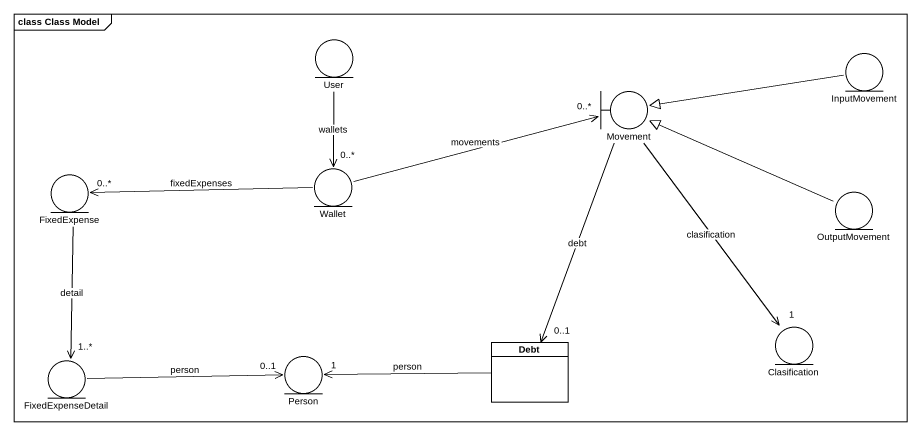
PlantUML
@startuml
mainframe class Class Model
allowmixing
hide circle
hide empty members
entity User
entity InputMovement
boundary Movement
entity Wallet
entity FixedExpense
entity OutputMovement
entity FixedExpenseDetail
entity "Person" as Person_
class Debt
entity Clasification
User --> "0..*" Wallet : wallets
InputMovement -left-|> Movement
Movement --> "0..1" Debt : debt
Movement --> "1" Clasification : clasification
Wallet -right-> "0..*" Movement : movements
Wallet -left-> "0..*" FixedExpense : fixedExpenses
FixedExpense --> "1..*" FixedExpenseDetail : detail
OutputMovement -left-|> Movement
FixedExpenseDetail -right-> "0..1" Person_ : person
Debt -left-> "1" Person_ : person
@enduml
